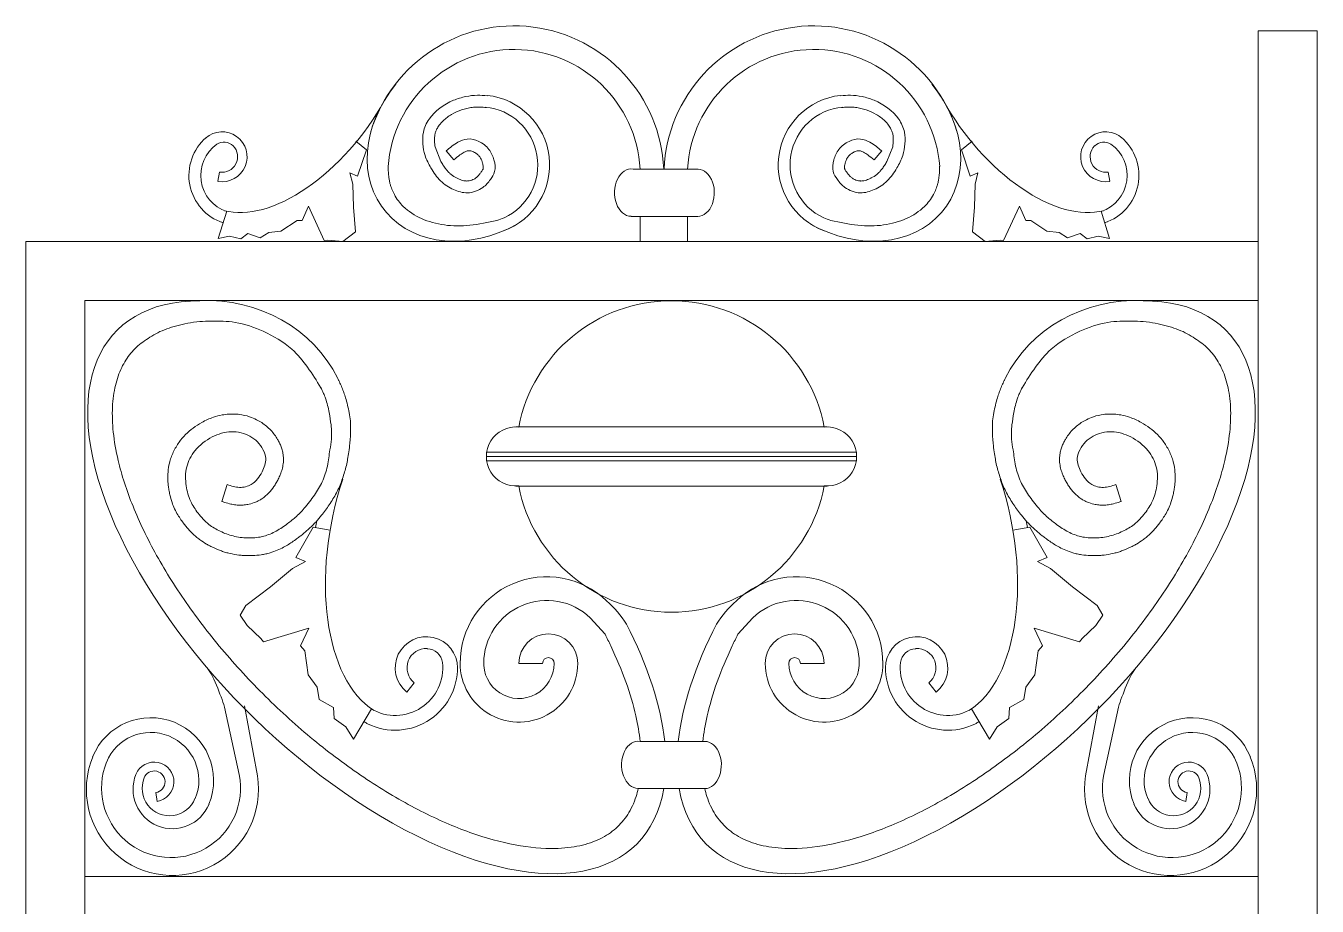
# Model space of a CAD drawing. Header units: millimetres. Extents: x -644 to 652, y 0 to 1491.
# Drawn here: x -644.4 to -329.4, y 1146.9 to 1361.6 of the extents above; entities that cross this region are included whole.
import ezdxf

# ---------------------------------------------------------------- set-up
doc = ezdxf.new("R2010")
doc.units = ezdxf.units.MM
doc.layers.add('ceco.net 171', color=7, linetype='Continuous')

msp = doc.modelspace()

# ---------------------------------------------------------------- linework, layer by layer
at = {"layer": 'ceco.net 171', "lineweight": 5}
for p, q in [((-343.8, 14.4), (-343.8, 1360.38)), ((-329.4, 1360.38), (-343.8, 1360.38)), ((-329.4, 0), (-329.4, 1360.38)), ((-561.32, 1331.32), (-563.94, 1333.42)), ((-416.18, 1331.32), (-413.57, 1333.42)), ((-563.49, 1324.87), (-561.32, 1331.32)), ((-543.14, 1328.46), (-544.56, 1332.09)), ((-540, 1328.86), (-541.87, 1331.05)), ((-437.5, 1328.86), (-435.63, 1331.05)), ((-434.36, 1328.46), (-432.94, 1332.09)), ((-414.02, 1324.87), (-416.18, 1331.32)), ((-496.26, 1326.62), (-480.51, 1326.62)), ((-597.15, 1325.92), (-597.54, 1323.65)), ((-564.64, 1322.95), (-565.33, 1325.74)), ((-565.33, 1325.74), (-563.49, 1324.87)), ((-412.18, 1325.74), (-414.02, 1324.87)), ((-412.86, 1322.95), (-412.18, 1325.74)), ((-380.36, 1325.92), (-379.97, 1323.65)), ((-564.5, 1317.35), (-564.64, 1322.95)), ((-413, 1317.35), (-412.86, 1322.95)), ((-577.01, 1314.12), (-575.48, 1317.63)), ((-575.48, 1317.63), (-571.62, 1309.23)), ((-564.01, 1311.35), (-564.5, 1317.35)), ((-413.5, 1311.35), (-413, 1317.35)), ((-402.03, 1317.63), (-405.88, 1309.23)), ((-400.49, 1314.12), (-402.03, 1317.63)), ((-595.39, 1316.34), (-597.46, 1309.75)), ((-582.19, 1311.49), (-578.25, 1314.1)), ((-578.25, 1314.1), (-577.01, 1314.12)), ((-496.73, 1315.1), (-480.51, 1315.1)), ((-494.51, 1315.1), (-494.51, 1308.94)), ((-482.99, 1315.1), (-482.99, 1308.94)), ((-399.26, 1314.1), (-400.49, 1314.12)), ((-395.31, 1311.49), (-399.26, 1314.1)), ((-382.11, 1316.34), (-380.05, 1309.75)), ((-591.97, 1309.61), (-590.28, 1310.93)), ((-590.28, 1310.93), (-587.22, 1309.9)), ((-587.22, 1309.9), (-585.15, 1311.19)), ((-582.19, 1311.49), (-585.15, 1311.19)), ((-567.08, 1308.97), (-564.01, 1311.35)), ((-410.42, 1308.97), (-413.5, 1311.35)), ((-395.31, 1311.49), (-392.36, 1311.19)), ((-390.29, 1309.9), (-392.36, 1311.19)), ((-387.22, 1310.93), (-390.29, 1309.9)), ((-385.53, 1309.61), (-387.22, 1310.93)), ((-644.4, 1308.96), (-343.8, 1308.96)), ((-644.4, 0), (-644.4, 1308.96)), ((-597.46, 1309.75), (-594.68, 1310.25)), ((-594.68, 1310.25), (-591.97, 1309.61)), ((-571.62, 1309.23), (-570.76, 1309.29)), ((-570.76, 1309.29), (-567.08, 1308.97)), ((-406.74, 1309.29), (-410.42, 1308.97)), ((-405.88, 1309.23), (-406.74, 1309.29)), ((-382.82, 1310.25), (-385.53, 1309.61)), ((-380.05, 1309.75), (-382.82, 1310.25)), ((-630, 1294.56), (-343.8, 1294.56)), ((-630, 14.4), (-630, 1294.56)), ((-524.86, 1263.77), (-448.94, 1263.77)), ((-532.06, 1257.65), (-441.74, 1257.65)), ((-532.06, 1256.57), (-441.74, 1256.57)), ((-532.06, 1255.49), (-441.74, 1255.49)), ((-595.25, 1249.71), (-596.62, 1245.62)), ((-524.86, 1249.37), (-448.94, 1249.37)), ((-378.55, 1249.71), (-377.18, 1245.62)), ((-578.55, 1231.95), (-574.31, 1239.33)), ((-574.31, 1239.33), (-570.18, 1238.63)), ((-399.49, 1239.33), (-403.62, 1238.63)), ((-395.25, 1231.95), (-399.49, 1239.33)), ((-576.21, 1230.95), (-578.55, 1231.95)), ((-397.59, 1230.95), (-395.25, 1231.95)), ((-584.74, 1224.76), (-579.39, 1229.28)), ((-579.39, 1229.28), (-576.21, 1230.95)), ((-394.41, 1229.28), (-397.59, 1230.95)), ((-389.06, 1224.76), (-394.41, 1229.28)), ((-590.76, 1220.25), (-584.74, 1224.76)), ((-383.04, 1220.25), (-389.06, 1224.76)), ((-592.1, 1217.91), (-590.76, 1220.25)), ((-381.7, 1217.91), (-383.04, 1220.25)), ((-590.43, 1215.4), (-592.1, 1217.91)), ((-503.11, 1213.22), (-506.72, 1217.22)), ((-470.69, 1213.22), (-467.08, 1217.22)), ((-383.37, 1215.4), (-381.7, 1217.91)), ((-587.08, 1212.23), (-590.43, 1215.4)), ((-575.37, 1214.73), (-586.42, 1211.37)), ((-577.38, 1210.39), (-575.37, 1214.73)), ((-396.42, 1210.39), (-398.43, 1214.73)), ((-398.43, 1214.73), (-387.38, 1211.37)), ((-386.72, 1212.23), (-383.37, 1215.4)), ((-586.42, 1211.37), (-587.08, 1212.23)), ((-576.38, 1209.22), (-577.38, 1210.39)), ((-397.42, 1209.22), (-396.42, 1210.39)), ((-387.38, 1211.37), (-386.72, 1212.23)), ((-575.54, 1203.36), (-576.38, 1209.22)), ((-398.26, 1203.36), (-397.42, 1209.22)), ((-573.37, 1200.36), (-575.54, 1203.36)), ((-524.11, 1206.14), (-518.35, 1206.14)), ((-455.45, 1206.14), (-449.69, 1206.14)), ((-400.43, 1200.36), (-398.26, 1203.36)), ((-572.87, 1197.35), (-573.37, 1200.36)), ((-549.64, 1201.35), (-551.44, 1199.1)), ((-424.16, 1201.35), (-422.36, 1199.1)), ((-400.93, 1197.35), (-400.43, 1200.36)), ((-569.35, 1195.34), (-572.87, 1197.35)), ((-404.45, 1195.34), (-400.93, 1197.35)), ((-595.93, 1195.44), (-592.33, 1179.01)), ((-587.89, 1178.75), (-591.09, 1195.75)), ((-569.19, 1192.67), (-569.35, 1195.34)), ((-560.06, 1195.04), (-564.5, 1187.65)), ((-413.74, 1195.04), (-409.3, 1187.65)), ((-404.61, 1192.67), (-404.45, 1195.34)), ((-385.91, 1178.75), (-382.71, 1195.75)), ((-377.87, 1195.44), (-381.47, 1179.01)), ((-566.34, 1190.66), (-569.19, 1192.67)), ((-407.46, 1190.66), (-404.61, 1192.67)), ((-564.5, 1187.65), (-566.34, 1190.66)), ((-409.3, 1187.65), (-407.46, 1190.66)), ((-494.54, 1187.12), (-478.79, 1187.12)), ((-495.01, 1175.6), (-478.79, 1175.6)), ((-612.71, 1174.63), (-612.4, 1172.49)), ((-361.09, 1174.63), (-361.4, 1172.49)), ((-630, 1154.16), (-343.8, 1154.16))]:
    msp.add_line(p, q, dxfattribs=at)
for centre, radius, start, end in [((-525.31, 1325), 36.56, 2.5395, 162.8807), ((-452.2, 1325), 36.56, 17.1193, 177.4605), ((-525.31, 1325), 30.8, 3.0149, 175.8446), ((-452.2, 1325), 30.8, 4.1554, 176.9851), ((-533.7, 1327.63), 17.07, 290.0215, 83.6941), ((-443.8, 1327.63), 17.07, 96.3059, 249.9785), ((-533.7, 1327.63), 14.19, 294.8508, 84.5528), ((-443.8, 1327.63), 14.19, 95.4472, 245.1492), ((-596.51, 1329.64), 6.08, 260.2162, 131.5776), ((-381, 1329.64), 6.08, 48.4224, 279.7838), ((-592.47, 1325.09), 12.16, 130.31, 251.7981), ((-592.47, 1325.09), 9.28, 125.1057, 251.5633), ((-596.08, 1330.11), 3.11, 43.9301, 123.881), ((-381.43, 1330.11), 3.11, 56.119, 136.0699), ((-385.03, 1325.09), 9.28, 288.4367, 54.8943), ((-385.03, 1325.09), 12.16, 288.2019, 49.69), ((-596.51, 1329.64), 3.78, 260.2162, 44.5299), ((-381, 1329.64), 3.78, 135.4701, 279.7838), ((-486.9, 1256.57), 37.96, 10.8829, 169.1171), ((-524.86, 1256.57), 7.2, 84.5585, 275.4415), ((-448.94, 1256.57), 7.2, 264.5585, 95.4415), ((-486.9, 1256.57), 37.96, 190.8829, 349.1171), ((-517.34, 1206.14), 21.11, 46.2291, 180), ((-456.46, 1206.14), 21.11, 0, 133.7709), ((-517.34, 1206.14), 15.35, 46.2291, 180), ((-518.42, 1203.05), 24.12, 31.4897, 49.4453), ((-455.38, 1203.05), 24.12, 130.5547, 148.5103), ((-456.46, 1206.14), 15.35, 0, 133.7709), ((-516.93, 1206.14), 7.17, 0, 180), ((-456.87, 1206.14), 7.17, 0, 180), ((-546.7, 1205.04), 7.6, 0, 231.3613), ((-546.7, 1205.04), 4.72, 87.0477, 231.3613), ((-546.62, 1205.82), 3.89, 7.6966, 87.6475), ((-427.1, 1205.04), 7.6, 308.6387, 180), ((-427.18, 1205.82), 3.89, 92.3525, 172.3034), ((-427.1, 1205.04), 4.72, 308.6387, 92.9523), ((-524.11, 1206.14), 14.34, 175.6723, 0), ((-524.11, 1206.14), 8.58, 175.6723, 0), ((-516.93, 1206.14), 1.41, 0, 180), ((-449.69, 1206.14), 14.34, 180, 4.3277), ((-456.87, 1206.14), 1.41, 0, 180), ((-449.69, 1206.14), 8.58, 180, 4.3277), ((-554.3, 1205.04), 15.2, 239.7795, 1.2676), ((-554.3, 1205.04), 11.6, 240.0142, 6.4718), ((-419.5, 1205.04), 15.2, 178.7324, 300.2205), ((-419.5, 1205.04), 11.6, 173.5282, 299.9858), ((-613.91, 1177.58), 15.31, 337.9117, 157.9117), ((-359.89, 1177.58), 15.31, 22.0883, 202.0883), ((-613.91, 1177.58), 11.71, 337.9117, 157.9117), ((-359.89, 1177.58), 11.71, 22.0883, 202.0883), ((-608.63, 1175.44), 21, 157.9117, 9.0582), ((-608.97, 1175.74), 16.95, 158.0808, 11.1378), ((-613.09, 1177.25), 4.81, 278.2438, 157.9117), ((-365.17, 1175.44), 21, 170.9418, 22.0883), ((-364.83, 1175.74), 16.95, 168.8622, 21.9192), ((-360.71, 1177.25), 4.81, 22.0883, 261.7562), ((-608.63, 1175.44), 9.62, 157.9117, 337.9117), ((-609.36, 1175.64), 6.67, 157.1423, 338.6811), ((-613.09, 1177.25), 2.65, 278.2438, 170.0366), ((-365.17, 1175.44), 9.62, 202.0883, 22.0883), ((-364.44, 1175.64), 6.67, 201.3189, 22.8577), ((-360.71, 1177.25), 2.65, 9.9634, 261.7562)]:
    msp.add_arc(centre, radius, start, end, dxfattribs=at)
for centre, major_axis, ratio, start_param, end_param in [((-534.37, 1334.4), (-22.75, -17.54), 0.80574, 4.985354, 7.67346), ((-399.63, 1348.03), (-22, 29.67), 0.546824, 1.335792, 2.929629), ((-480.51, 1320.86), (0, -5.76), 0.703763, 6.283185, 9.542821), ((-600.29, 1261.79), (35.21, 0.9), 0.930738, 0.407686, 1.593952), ((-558.79, 1224.69), (-63.5, 62.5), 0.490815, -0.462389, 3.470334), ((-544.96, 1237.71), (10.21, 44.84), 0.54185, 1.394223, 2.95763), ((-558.79, 1224.69), (-63.5, 62.5), 0.490815, 3.681792, 4.122631), ((-478.79, 1181.36), (0, -5.76), 0.703763, 6.283185, 9.542821)]:
    msp.add_ellipse(centre, major_axis=major_axis, ratio=ratio, start_param=start_param, end_param=end_param, dxfattribs=at)
at = {"layer": 'ceco.net 171', "lineweight": 5, "extrusion": (0, 0, -1)}
for centre, major_axis, ratio, start_param, end_param in [((-443.14, 1334.4), (22.75, -17.54), 0.80574, 4.985354, 7.67346), ((-577.87, 1348.03), (22, 29.67), 0.546824, 1.335792, 2.929629), ((-496.74, 1320.9), (0, -5.76), 0.703763, 6.283185, 9.542821), ((-373.51, 1261.79), (-35.21, 0.9), 0.930738, 0.407686, 1.593952), ((-415.01, 1224.69), (63.5, 62.5), 0.490815, -0.462389, 3.470334), ((-428.84, 1237.71), (-10.21, 44.84), 0.54185, 1.394223, 2.95763), ((-415.01, 1224.69), (63.5, 62.5), 0.490815, 3.681792, 4.122631), ((-495.02, 1181.4), (0, -5.76), 0.703763, 6.283185, 9.542821)]:
    msp.add_ellipse(centre, major_axis=major_axis, ratio=ratio, start_param=start_param, end_param=end_param, dxfattribs=at)
at = {"layer": 'ceco.net 171', "lineweight": 5}
for points in [[(-531.83, 1344.51), (-534.26, 1344.63), (-537.07, 1344.32), (-540.07, 1343.4), (-546.04, 1338.81), (-547.43, 1335.61), (-547.54, 1332.81), (-547.01, 1329.96), (-545.57, 1326.91), (-543.21, 1323.75), (-540.06, 1321.63), (-536.66, 1320.85), (-532.9, 1322.16), (-531.07, 1324.1), (-530.05, 1326.02), (-530.2, 1328.86), (-531.44, 1331.45), (-533.92, 1333.4), (-536.71, 1333.97), (-538.99, 1333.2), (-541.87, 1331.05)], [(-445.67, 1344.51), (-443.24, 1344.63), (-440.43, 1344.32), (-437.44, 1343.4), (-431.47, 1338.81), (-430.07, 1335.61), (-429.96, 1332.81), (-430.49, 1329.96), (-431.93, 1326.91), (-434.3, 1323.75), (-437.44, 1321.63), (-440.84, 1320.85), (-444.6, 1322.16), (-446.43, 1324.1), (-447.45, 1326.02), (-447.31, 1328.86), (-446.06, 1331.45), (-443.58, 1333.4), (-440.79, 1333.97), (-438.51, 1333.2), (-435.63, 1331.05)], [(-555.35, 1322.41), (-555.57, 1323.16), (-555.75, 1324.06), (-555.88, 1324.94), (-555.95, 1325.6), (-555.99, 1326.77), (-555.99, 1327.38)], [(-422.15, 1322.41), (-421.93, 1323.16), (-421.76, 1324.06), (-421.63, 1324.94), (-421.56, 1325.6), (-421.52, 1326.77), (-421.52, 1327.38)]]:
    msp.add_spline(points, degree=3, dxfattribs=at)
for points, knots in [([(-532.06, 1341.64), (-532.33, 1341.66), (-532.59, 1341.68), (-533.34, 1341.73), (-533.8, 1341.75), (-534.64, 1341.74), (-535.08, 1341.71), (-535.94, 1341.6), (-536.38, 1341.52), (-537.25, 1341.32), (-537.68, 1341.2), (-538.94, 1340.77), (-539.78, 1340.4), (-541.32, 1339.51), (-542.02, 1338.98), (-542.97, 1338.06), (-543.29, 1337.7), (-543.78, 1337.02), (-543.96, 1336.72), (-544.25, 1336.17), (-544.35, 1335.92), (-544.49, 1335.52), (-544.54, 1335.36), (-544.6, 1335.09), (-544.63, 1334.98), (-544.66, 1334.73), (-544.68, 1334.59), (-544.71, 1334.18), (-544.71, 1333.88), (-544.7, 1333.39), (-544.69, 1333.22), (-544.64, 1332.71), (-544.61, 1332.39), (-544.56, 1332.09)], [0, 0, 0, 0, 1.123683, 1.123683, 3.371048, 3.371048, 5.618413, 5.618413, 7.865778, 7.865778, 10.113144, 10.113144, 14.607874, 14.607874, 19.102605, 19.102605, 21.78626, 21.78626, 23.843147, 23.843147, 25.512311, 25.512311, 26.580255, 26.580255, 27.424827, 27.424827, 28.2694, 28.2694, 29.958544, 29.958544, 30.86147, 30.86147, 32.479575, 32.479575, 32.479575, 32.479575]), ([(-445.44, 1341.64), (-445.18, 1341.66), (-444.92, 1341.68), (-444.17, 1341.73), (-443.71, 1341.75), (-442.86, 1341.74), (-442.43, 1341.71), (-441.56, 1341.6), (-441.12, 1341.52), (-440.25, 1341.32), (-439.83, 1341.2), (-438.56, 1340.77), (-437.73, 1340.4), (-436.19, 1339.51), (-435.49, 1338.98), (-434.53, 1338.06), (-434.22, 1337.7), (-433.73, 1337.02), (-433.54, 1336.72), (-433.26, 1336.17), (-433.15, 1335.92), (-433.01, 1335.52), (-432.97, 1335.36), (-432.9, 1335.09), (-432.88, 1334.98), (-432.84, 1334.73), (-432.83, 1334.59), (-432.8, 1334.18), (-432.79, 1333.88), (-432.81, 1333.39), (-432.82, 1333.22), (-432.86, 1332.71), (-432.9, 1332.39), (-432.94, 1332.09)], [0, 0, 0, 0, 1.123683, 1.123683, 3.371048, 3.371048, 5.618413, 5.618413, 7.865778, 7.865778, 10.113144, 10.113144, 14.607874, 14.607874, 19.102605, 19.102605, 21.78626, 21.78626, 23.843147, 23.843147, 25.512311, 25.512311, 26.580255, 26.580255, 27.424827, 27.424827, 28.2694, 28.2694, 29.958544, 29.958544, 30.86147, 30.86147, 32.479575, 32.479575, 32.479575, 32.479575]), ([(-543.14, 1328.46), (-543.05, 1328.3), (-542.95, 1328.14), (-542.76, 1327.83), (-542.66, 1327.68), (-542.37, 1327.24), (-542.18, 1326.96), (-541.8, 1326.46), (-541.61, 1326.24), (-541.27, 1325.88), (-541.12, 1325.73), (-540.57, 1325.24), (-540.13, 1324.93), (-539.45, 1324.54), (-539.24, 1324.43), (-538.83, 1324.23), (-538.63, 1324.15), (-538.25, 1324), (-538.06, 1323.94), (-537.65, 1323.83), (-537.43, 1323.78), (-537.08, 1323.74), (-536.94, 1323.73), (-536.72, 1323.73), (-536.62, 1323.73), (-536.42, 1323.75), (-536.32, 1323.76), (-536.01, 1323.82), (-535.8, 1323.88), (-535.41, 1324.02), (-535.23, 1324.1), (-534.95, 1324.25), (-534.83, 1324.32), (-534.64, 1324.46), (-534.55, 1324.52), (-534.37, 1324.67), (-534.29, 1324.75), (-534.01, 1325.02), (-533.83, 1325.24), (-533.57, 1325.57), (-533.51, 1325.65), (-533.39, 1325.81), (-533.34, 1325.88), (-533.25, 1326.01), (-533.2, 1326.07), (-533.09, 1326.25), (-533.02, 1326.36), (-532.93, 1326.53), (-532.9, 1326.6), (-532.86, 1326.69), (-532.85, 1326.72), (-532.84, 1326.76), (-532.83, 1326.77), (-532.83, 1326.81), (-532.82, 1326.83), (-532.81, 1326.9), (-532.81, 1326.96), (-532.8, 1327.21), (-532.83, 1327.46), (-532.91, 1327.86), (-532.94, 1327.97), (-533.04, 1328.33), (-533.11, 1328.55), (-533.28, 1328.96), (-533.37, 1329.15), (-533.54, 1329.43), (-533.6, 1329.54), (-533.74, 1329.72), (-533.81, 1329.8), (-533.96, 1329.97), (-534.05, 1330.05), (-534.31, 1330.29), (-534.52, 1330.44), (-534.88, 1330.66), (-535.03, 1330.74), (-535.34, 1330.88), (-535.5, 1330.94), (-535.79, 1331.03), (-535.94, 1331.07), (-536.18, 1331.1), (-536.28, 1331.11), (-536.42, 1331.11), (-536.47, 1331.1), (-536.58, 1331.09), (-536.64, 1331.07), (-536.92, 1331), (-537.18, 1330.9), (-537.64, 1330.66), (-537.81, 1330.56), (-538.15, 1330.34), (-538.32, 1330.22), (-538.97, 1329.74), (-539.46, 1329.32), (-540, 1328.86)], [39.40964, 39.40964, 39.40964, 39.40964, 40.263885, 40.263885, 41.11813, 41.11813, 42.826621, 42.826621, 44.415377, 44.415377, 45.682644, 45.682644, 48.730737, 48.730737, 50.027553, 50.027553, 51.202571, 51.202571, 52.377588, 52.377588, 53.886801, 53.886801, 54.92, 54.92, 55.697644, 55.697644, 56.475287, 56.475287, 58.030574, 58.030574, 59.400071, 59.400071, 60.375415, 60.375415, 61.213533, 61.213533, 62.051652, 62.051652, 63.727889, 63.727889, 64.280533, 64.280533, 64.707994, 64.707994, 65.135455, 65.135455, 65.990377, 65.990377, 66.748526, 66.748526, 67.248959, 67.248959, 67.632549, 67.632549, 68.01614, 68.01614, 68.78332, 68.78332, 70.650106, 70.650106, 71.353696, 71.353696, 72.760876, 72.760876, 74.187857, 74.187857, 75.172622, 75.172622, 76.054893, 76.054893, 76.937163, 76.937163, 78.701705, 78.701705, 79.831948, 79.831948, 80.962191, 80.962191, 82.190127, 82.190127, 83.285176, 83.285176, 84.004327, 84.004327, 84.723478, 84.723478, 86.746625, 86.746625, 87.89711, 87.89711, 89.047594, 89.047594, 92.020926, 92.020926, 92.020926, 92.020926]), ([(-434.36, 1328.46), (-434.46, 1328.3), (-434.55, 1328.14), (-434.75, 1327.83), (-434.84, 1327.68), (-435.13, 1327.24), (-435.33, 1326.96), (-435.71, 1326.46), (-435.89, 1326.24), (-436.23, 1325.88), (-436.39, 1325.73), (-436.94, 1325.24), (-437.37, 1324.93), (-438.05, 1324.54), (-438.26, 1324.43), (-438.67, 1324.23), (-438.87, 1324.15), (-439.25, 1324), (-439.44, 1323.94), (-439.85, 1323.83), (-440.08, 1323.78), (-440.42, 1323.74), (-440.56, 1323.73), (-440.79, 1323.73), (-440.88, 1323.73), (-441.08, 1323.75), (-441.19, 1323.76), (-441.5, 1323.82), (-441.71, 1323.88), (-442.1, 1324.02), (-442.27, 1324.1), (-442.56, 1324.25), (-442.67, 1324.32), (-442.87, 1324.46), (-442.95, 1324.52), (-443.13, 1324.67), (-443.22, 1324.75), (-443.49, 1325.02), (-443.68, 1325.24), (-443.94, 1325.57), (-444, 1325.65), (-444.12, 1325.81), (-444.17, 1325.88), (-444.26, 1326.01), (-444.3, 1326.07), (-444.42, 1326.25), (-444.48, 1326.36), (-444.58, 1326.53), (-444.61, 1326.6), (-444.65, 1326.69), (-444.66, 1326.72), (-444.67, 1326.76), (-444.67, 1326.77), (-444.68, 1326.81), (-444.68, 1326.83), (-444.69, 1326.9), (-444.7, 1326.96), (-444.7, 1327.21), (-444.68, 1327.46), (-444.59, 1327.86), (-444.56, 1327.97), (-444.46, 1328.33), (-444.39, 1328.55), (-444.22, 1328.96), (-444.13, 1329.15), (-443.97, 1329.43), (-443.9, 1329.54), (-443.76, 1329.72), (-443.69, 1329.8), (-443.54, 1329.97), (-443.46, 1330.05), (-443.19, 1330.29), (-442.99, 1330.44), (-442.62, 1330.66), (-442.47, 1330.74), (-442.16, 1330.88), (-442.01, 1330.94), (-441.71, 1331.03), (-441.57, 1331.07), (-441.32, 1331.1), (-441.22, 1331.11), (-441.08, 1331.11), (-441.04, 1331.1), (-440.93, 1331.09), (-440.86, 1331.07), (-440.59, 1331), (-440.32, 1330.9), (-439.87, 1330.66), (-439.7, 1330.56), (-439.36, 1330.34), (-439.18, 1330.22), (-438.54, 1329.74), (-438.04, 1329.32), (-437.5, 1328.86)], [39.40964, 39.40964, 39.40964, 39.40964, 40.263885, 40.263885, 41.11813, 41.11813, 42.826621, 42.826621, 44.415377, 44.415377, 45.682644, 45.682644, 48.730737, 48.730737, 50.027553, 50.027553, 51.202571, 51.202571, 52.377588, 52.377588, 53.886801, 53.886801, 54.92, 54.92, 55.697644, 55.697644, 56.475287, 56.475287, 58.030574, 58.030574, 59.400071, 59.400071, 60.375415, 60.375415, 61.213533, 61.213533, 62.051652, 62.051652, 63.727889, 63.727889, 64.280533, 64.280533, 64.707994, 64.707994, 65.135455, 65.135455, 65.990377, 65.990377, 66.748526, 66.748526, 67.248959, 67.248959, 67.632549, 67.632549, 68.01614, 68.01614, 68.78332, 68.78332, 70.650106, 70.650106, 71.353696, 71.353696, 72.760876, 72.760876, 74.187857, 74.187857, 75.172622, 75.172622, 76.054893, 76.054893, 76.937163, 76.937163, 78.701705, 78.701705, 79.831948, 79.831948, 80.962191, 80.962191, 82.190127, 82.190127, 83.285176, 83.285176, 84.004327, 84.004327, 84.723478, 84.723478, 86.746625, 86.746625, 87.89711, 87.89711, 89.047594, 89.047594, 92.020926, 92.020926, 92.020926, 92.020926]), ([(-555.35, 1322.41), (-555.2, 1321.96), (-555.02, 1321.52), (-554.73, 1320.86), (-554.61, 1320.63), (-554.49, 1320.4)], [6.1662406, 6.1662406, 6.1662406, 6.1662406, 6.2423348, 6.2423348, 6.2831853, 6.2831853, 6.2831853, 6.2831853]), ([(-554.49, 1320.4), (-553.92, 1319.35), (-553.21, 1318.38), (-551.07, 1316.31), (-549.55, 1315.33), (-546.16, 1313.82), (-544.29, 1313.28), (-540.31, 1312.73), (-538.2, 1312.7), (-533.91, 1313.19), (-531.71, 1313.57), (-528.88, 1314.28), (-528.31, 1314.5), (-527.74, 1314.75)], [6.283185, 6.283185, 6.283185, 6.283185, 6.470715, 6.470715, 6.734977, 6.734977, 6.999238, 6.999238, 7.2635, 7.2635, 7.527762, 7.527762, 7.597233, 7.597233, 7.597233, 7.597233]), ([(-423.01, 1320.4), (-423.58, 1319.35), (-424.3, 1318.38), (-426.44, 1316.31), (-427.96, 1315.33), (-431.34, 1313.82), (-433.22, 1313.28), (-437.19, 1312.73), (-439.3, 1312.7), (-443.59, 1313.19), (-445.79, 1313.57), (-448.62, 1314.28), (-449.2, 1314.5), (-449.77, 1314.75)], [6.283185, 6.283185, 6.283185, 6.283185, 6.470715, 6.470715, 6.734977, 6.734977, 6.999238, 6.999238, 7.2635, 7.2635, 7.527762, 7.527762, 7.597233, 7.597233, 7.597233, 7.597233]), ([(-422.15, 1322.41), (-422.31, 1321.96), (-422.48, 1321.52), (-422.78, 1320.86), (-422.89, 1320.63), (-423.01, 1320.4)], [6.1662406, 6.1662406, 6.1662406, 6.1662406, 6.2423348, 6.2423348, 6.2831853, 6.2831853, 6.2831853, 6.2831853]), ([(-601.94, 1289.47), (-604.02, 1289.24), (-605.89, 1288.91), (-609.31, 1287.99), (-610.82, 1287.43), (-613.57, 1286.07), (-614.74, 1285.27), (-616.96, 1283.67), (-617.93, 1282.76), (-619.64, 1280.69), (-620.39, 1279.54), (-621.65, 1276.93), (-622.16, 1275.48), (-622.92, 1272.27), (-623.17, 1270.51), (-623.35, 1266.69), (-623.29, 1264.64), (-622.83, 1260.3), (-622.44, 1258), (-621.04, 1252.06), (-619.83, 1248.31), (-616.68, 1240.54), (-614.75, 1236.52), (-610.22, 1228.39), (-607.63, 1224.28), (-601.87, 1216.11), (-598.71, 1212.06), (-591.92, 1204.17), (-588.3, 1200.34), (-580.73, 1193.02), (-576.78, 1189.53), (-568.7, 1183.05), (-564.57, 1180.05), (-556.29, 1174.63), (-552.13, 1172.21), (-543.96, 1168.05), (-539.94, 1166.31), (-532.2, 1163.54), (-528.48, 1162.52), (-521.52, 1161.22), (-518.27, 1160.94), (-513.13, 1161.04), (-511.1, 1161.28), (-507.43, 1162.08), (-505.79, 1162.65), (-502.88, 1164.07), (-501.61, 1164.92), (-499.38, 1166.89), (-498.42, 1168.01), (-496.76, 1170.59), (-496.07, 1172.05), (-495.34, 1174.31), (-495.17, 1174.94), (-495.01, 1175.6)], [2.683452, 2.683452, 2.683452, 2.683452, 2.808159, 2.808159, 2.932865, 2.932865, 3.057572, 3.057572, 3.182279, 3.182279, 3.306986, 3.306986, 3.431693, 3.431693, 3.5564, 3.5564, 3.681107, 3.681107, 3.805814, 3.805814, 3.990064, 3.990064, 4.174313, 4.174313, 4.358563, 4.358563, 4.542813, 4.542813, 4.727062, 4.727062, 4.911312, 4.911312, 5.095562, 5.095562, 5.279811, 5.279811, 5.464061, 5.464061, 5.648311, 5.648311, 5.83256, 5.83256, 5.970962, 5.970962, 6.109364, 6.109364, 6.247766, 6.247766, 6.386168, 6.386168, 6.52457, 6.52457, 6.575684, 6.575684, 6.575684, 6.575684]), ([(-601.98, 1289.46), (-601.03, 1289.52), (-598.17, 1289.59), (-592.83, 1289.55), (-586.08, 1287.17), (-578.08, 1282.5), (-574.53, 1276.72), (-572.43, 1273.31)], [20.36062, 20.36062, 20.36062, 20.36062, 24.254118, 32.319269, 42.328081, 53.752423, 70.099365, 70.099365, 70.099365, 70.099365]), ([(-371.86, 1289.47), (-369.78, 1289.24), (-367.91, 1288.91), (-364.49, 1287.99), (-362.98, 1287.43), (-360.23, 1286.07), (-359.06, 1285.27), (-356.84, 1283.67), (-355.87, 1282.76), (-354.16, 1280.69), (-353.41, 1279.54), (-352.15, 1276.93), (-351.64, 1275.48), (-350.88, 1272.27), (-350.63, 1270.51), (-350.45, 1266.69), (-350.51, 1264.64), (-350.97, 1260.3), (-351.36, 1258), (-352.76, 1252.06), (-353.97, 1248.31), (-357.12, 1240.54), (-359.05, 1236.52), (-363.58, 1228.39), (-366.17, 1224.28), (-371.93, 1216.11), (-375.09, 1212.06), (-381.88, 1204.17), (-385.5, 1200.34), (-393.07, 1193.02), (-397.02, 1189.53), (-405.1, 1183.05), (-409.23, 1180.05), (-417.51, 1174.63), (-421.67, 1172.21), (-429.84, 1168.05), (-433.86, 1166.31), (-441.6, 1163.54), (-445.32, 1162.52), (-452.28, 1161.22), (-455.53, 1160.94), (-460.67, 1161.04), (-462.7, 1161.28), (-466.37, 1162.08), (-468.01, 1162.65), (-470.92, 1164.07), (-472.19, 1164.92), (-474.42, 1166.89), (-475.38, 1168.01), (-477.04, 1170.59), (-477.73, 1172.05), (-478.46, 1174.31), (-478.63, 1174.94), (-478.79, 1175.6)], [2.683452, 2.683452, 2.683452, 2.683452, 2.808159, 2.808159, 2.932865, 2.932865, 3.057572, 3.057572, 3.182279, 3.182279, 3.306986, 3.306986, 3.431693, 3.431693, 3.5564, 3.5564, 3.681107, 3.681107, 3.805814, 3.805814, 3.990064, 3.990064, 4.174313, 4.174313, 4.358563, 4.358563, 4.542813, 4.542813, 4.727062, 4.727062, 4.911312, 4.911312, 5.095562, 5.095562, 5.279811, 5.279811, 5.464061, 5.464061, 5.648311, 5.648311, 5.83256, 5.83256, 5.970962, 5.970962, 6.109364, 6.109364, 6.247766, 6.247766, 6.386168, 6.386168, 6.52457, 6.52457, 6.575684, 6.575684, 6.575684, 6.575684]), ([(-371.82, 1289.46), (-372.77, 1289.52), (-375.63, 1289.59), (-380.97, 1289.55), (-387.72, 1287.17), (-395.72, 1282.5), (-399.27, 1276.72), (-401.37, 1273.31)], [20.36062, 20.36062, 20.36062, 20.36062, 24.254118, 32.319269, 42.328081, 53.752423, 70.099365, 70.099365, 70.099365, 70.099365]), ([(-568.29, 1275.6), (-568.15, 1275.31), (-568.04, 1275.08), (-567.89, 1274.75), (-567.64, 1274.2), (-567.49, 1273.85), (-567.38, 1273.58), (-567.24, 1273.22), (-567.14, 1272.97), (-566.98, 1272.55), (-566.9, 1272.35), (-566.68, 1271.71), (-566.55, 1271.3), (-566.25, 1270.33), (-566.09, 1269.75), (-565.78, 1268.47), (-565.66, 1267.89), (-565.43, 1266.57), (-565.23, 1265.9), (-565.19, 1264.64), (-565.2, 1264.06), (-565.19, 1262.78), (-565.23, 1262.27), (-565.23, 1261.51), (-565.23, 1261.02), (-565.3, 1260.44), (-565.39, 1259.69), (-565.48, 1258.56), (-565.57, 1257.86), (-565.74, 1256.67), (-565.91, 1255.97), (-566.02, 1255.13), (-566.17, 1254.51), (-566.58, 1252.92), (-566.91, 1251.87), (-567.67, 1249.71), (-568.11, 1248.67), (-569.18, 1246.68), (-569.77, 1245.72), (-570.98, 1243.9), (-571.61, 1243.05), (-572.71, 1241.69), (-573.15, 1241.17), (-574.08, 1240.15), (-574.57, 1239.64), (-575.33, 1238.93), (-575.57, 1238.71), (-576.31, 1238.05), (-576.81, 1237.64), (-577.58, 1237.05), (-577.85, 1236.85), (-578.29, 1236.52), (-578.46, 1236.4), (-578.8, 1236.15), (-578.98, 1236.03), (-579.53, 1235.65), (-579.91, 1235.4), (-580.69, 1234.91), (-581.09, 1234.68), (-582.02, 1234.18), (-582.55, 1233.92), (-583.65, 1233.47), (-584.21, 1233.26), (-585.15, 1232.98), (-585.51, 1232.89), (-586.24, 1232.72), (-586.6, 1232.66), (-587.68, 1232.49), (-588.38, 1232.43), (-589.48, 1232.39), (-589.88, 1232.39), (-590.62, 1232.4), (-590.98, 1232.42), (-591.69, 1232.47), (-592.05, 1232.5), (-593.13, 1232.63), (-593.85, 1232.75), (-594.94, 1233), (-595.29, 1233.09), (-596, 1233.3), (-596.34, 1233.41), (-597.36, 1233.77), (-598.01, 1234.05), (-598.92, 1234.48), (-599.2, 1234.61), (-599.77, 1234.9), (-600.05, 1235.06), (-600.89, 1235.55), (-601.45, 1235.91), (-602.3, 1236.54), (-602.6, 1236.77), (-603.17, 1237.26), (-603.44, 1237.5), (-604.22, 1238.25), (-604.7, 1238.77), (-605.36, 1239.56), (-605.57, 1239.82), (-606.04, 1240.43), (-606.31, 1240.79), (-606.82, 1241.54), (-607.08, 1241.94), (-607.6, 1242.81), (-607.86, 1243.3), (-608.34, 1244.33), (-608.55, 1244.85), (-608.94, 1245.99), (-609.12, 1246.62), (-609.35, 1247.64), (-609.43, 1248.05), (-609.56, 1248.8), (-609.6, 1249.15), (-609.69, 1249.86), (-609.72, 1250.22), (-609.78, 1251.32), (-609.77, 1252.08), (-609.65, 1253.55), (-609.54, 1254.25), (-609.26, 1255.43), (-609.12, 1255.89), (-608.8, 1256.79), (-608.62, 1257.22), (-608.02, 1258.5), (-607.55, 1259.29), (-606.52, 1260.71), (-605.99, 1261.34), (-604.84, 1262.49), (-604.23, 1263.02), (-602.91, 1264.01), (-602.2, 1264.47), (-601.02, 1265.12), (-600.56, 1265.34), (-599.61, 1265.77), (-599.12, 1265.96), (-597.95, 1266.36), (-597.26, 1266.55), (-596, 1266.79), (-595.44, 1266.86), (-594.45, 1266.93), (-594.02, 1266.93), (-593.17, 1266.91), (-592.74, 1266.87), (-591.47, 1266.71), (-590.64, 1266.53), (-589.23, 1266.06), (-588.66, 1265.82), (-587.67, 1265.32), (-587.25, 1265.08), (-586.45, 1264.55), (-586.07, 1264.27), (-584.97, 1263.35), (-584.31, 1262.65), (-583.46, 1261.51), (-583.21, 1261.12), (-582.81, 1260.45), (-582.66, 1260.17), (-582.38, 1259.57), (-582.24, 1259.26), (-582, 1258.6), (-581.89, 1258.25), (-581.71, 1257.52), (-581.64, 1257.13), (-581.57, 1256.46), (-581.55, 1256.19), (-581.55, 1255.66), (-581.56, 1255.41), (-581.62, 1254.66), (-581.7, 1254.19), (-581.92, 1253.32), (-582.05, 1252.91), (-582.31, 1252.21), (-582.44, 1251.9), (-582.66, 1251.41), (-582.76, 1251.22), (-582.93, 1250.88), (-583, 1250.73), (-583.16, 1250.44), (-583.25, 1250.29), (-583.51, 1249.83), (-583.7, 1249.53), (-584.26, 1248.71), (-584.66, 1248.19), (-585.62, 1247.18), (-586.18, 1246.69), (-587.06, 1246.11), (-587.31, 1245.96), (-587.82, 1245.69), (-588.08, 1245.57), (-588.85, 1245.25), (-589.38, 1245.08), (-590.32, 1244.86), (-590.73, 1244.8), (-591.47, 1244.72), (-591.8, 1244.71), (-592.36, 1244.71), (-592.6, 1244.72), (-593.07, 1244.75), (-593.29, 1244.78), (-593.94, 1244.87), (-594.34, 1244.95), (-595.3, 1245.19), (-595.82, 1245.35), (-596.39, 1245.54), (-596.5, 1245.58), (-596.62, 1245.62)], [0, 0, 0, 0, 0.938689, 0.938689, 2.143991, 2.143991, 3.154332, 3.154332, 3.911141, 3.911141, 4.667949, 4.667949, 6.181566, 6.181566, 8.404073, 8.404073, 10.62658, 10.62658, 13.102091, 13.102091, 15.573724, 15.573724, 17.372488, 17.372488, 18.721921, 18.721921, 20.071354, 20.071354, 22.77022, 22.77022, 24.833062, 24.833062, 26.895903, 26.895903, 31.021587, 31.021587, 35.147271, 35.147271, 39.272955, 39.272955, 43.146545, 43.146545, 45.643216, 45.643216, 48.139887, 48.139887, 49.287545, 49.287545, 51.582861, 51.582861, 52.843849, 52.843849, 53.648432, 53.648432, 54.453014, 54.453014, 56.062179, 56.062179, 57.603868, 57.603868, 59.471659, 59.471659, 61.33945, 61.33945, 62.462031, 62.462031, 63.584612, 63.584612, 65.829775, 65.829775, 67.155027, 67.155027, 68.349006, 68.349006, 69.542986, 69.542986, 71.930946, 71.930946, 73.112753, 73.112753, 74.294561, 74.294561, 76.658176, 76.658176, 77.714632, 77.714632, 78.771088, 78.771088, 80.883999, 80.883999, 82.033908, 82.033908, 83.183817, 83.183817, 85.483635, 85.483635, 86.646911, 86.646911, 88.166115, 88.166115, 89.68532, 89.68532, 91.411182, 91.411182, 93.137045, 93.137045, 95.17609, 95.17609, 96.511033, 96.511033, 97.663327, 97.663327, 98.815621, 98.815621, 101.120208, 101.120208, 103.171393, 103.171393, 104.532647, 104.532647, 105.893901, 105.893901, 108.616409, 108.616409, 111.088189, 111.088189, 113.559969, 113.559969, 116.201891, 116.201891, 117.826451, 117.826451, 119.451011, 119.451011, 121.577799, 121.577799, 123.190034, 123.190034, 124.375334, 124.375334, 125.560633, 125.560633, 127.931233, 127.931233, 129.620785, 129.620785, 130.907206, 130.907206, 132.193628, 132.193628, 134.76647, 134.76647, 135.984627, 135.984627, 136.825306, 136.825306, 137.665984, 137.665984, 138.497459, 138.497459, 139.334354, 139.334354, 139.863337, 139.863337, 140.39232, 140.39232, 141.450285, 141.450285, 142.508251, 142.508251, 143.419386, 143.419386, 144.06149, 144.06149, 144.579644, 144.579644, 145.097798, 145.097798, 146.134107, 146.134107, 147.854073, 147.854073, 149.574039, 149.574039, 150.204177, 150.204177, 150.834315, 150.834315, 152.09459, 152.09459, 153.056236, 153.056236, 153.803314, 153.803314, 154.351666, 154.351666, 154.900017, 154.900017, 155.99672, 155.99672, 157.757892, 157.757892, 158.254283, 158.254283, 158.254283, 158.254283]), ([(-572.51, 1273.43), (-572.25, 1272.94), (-571.8, 1272.07), (-571.01, 1270.04), (-570.4, 1267.46), (-569.9, 1264.13), (-569.68, 1261.07), (-570.33, 1257.75), (-570.73, 1254.23), (-571.9, 1250.41), (-574.01, 1247.04), (-576.22, 1244.11), (-578.55, 1241.75), (-580.99, 1239.86), (-583.59, 1238.09), (-586.82, 1236.84), (-590.32, 1236.61), (-593.81, 1237.03), (-596.98, 1238.24), (-600, 1240), (-602.37, 1242.59), (-604.43, 1245.72), (-605.49, 1249.6), (-605.54, 1254.05), (-603.21, 1258.47), (-599.22, 1261.52), (-594.34, 1263.03), (-589.54, 1261.92), (-586.71, 1259.06), (-585.52, 1255.72), (-586.76, 1252.54), (-588.83, 1249.59), (-592.35, 1248.74), (-594.27, 1249.39), (-595.25, 1249.71)], [0, 0, 0, 0, 2.296243, 4.084183, 9.088239, 13.294426, 18.108201, 21.768093, 27.324224, 32.896962, 38.199824, 43.783649, 48.190169, 51.967791, 56.652273, 61.248171, 66.173986, 71.123331, 75.778304, 80.246151, 85.566426, 90.228366, 95.70528, 102.128766, 108.285201, 115.790716, 122.515042, 128.960261, 135.246637, 138.483736, 143.119313, 148.74737, 152.863661, 157.102902, 157.102902, 157.102902, 157.102902]), ([(-405.51, 1275.6), (-405.65, 1275.31), (-405.76, 1275.08), (-405.91, 1274.75), (-406.16, 1274.2), (-406.31, 1273.85), (-406.42, 1273.58), (-406.56, 1273.22), (-406.66, 1272.97), (-406.82, 1272.55), (-406.9, 1272.35), (-407.12, 1271.71), (-407.25, 1271.3), (-407.55, 1270.33), (-407.71, 1269.75), (-408.02, 1268.47), (-408.14, 1267.89), (-408.37, 1266.57), (-408.57, 1265.9), (-408.61, 1264.64), (-408.6, 1264.06), (-408.61, 1262.78), (-408.57, 1262.27), (-408.57, 1261.51), (-408.57, 1261.02), (-408.5, 1260.44), (-408.41, 1259.69), (-408.32, 1258.56), (-408.23, 1257.86), (-408.06, 1256.67), (-407.89, 1255.97), (-407.78, 1255.13), (-407.63, 1254.51), (-407.22, 1252.92), (-406.89, 1251.87), (-406.13, 1249.71), (-405.69, 1248.67), (-404.62, 1246.68), (-404.03, 1245.72), (-402.82, 1243.9), (-402.19, 1243.05), (-401.09, 1241.69), (-400.65, 1241.17), (-399.72, 1240.15), (-399.23, 1239.64), (-398.47, 1238.93), (-398.23, 1238.71), (-397.49, 1238.05), (-396.99, 1237.64), (-396.22, 1237.05), (-395.95, 1236.85), (-395.51, 1236.52), (-395.34, 1236.4), (-395, 1236.15), (-394.82, 1236.03), (-394.27, 1235.65), (-393.89, 1235.4), (-393.11, 1234.91), (-392.71, 1234.68), (-391.78, 1234.18), (-391.25, 1233.92), (-390.15, 1233.47), (-389.59, 1233.26), (-388.65, 1232.98), (-388.29, 1232.89), (-387.56, 1232.72), (-387.2, 1232.66), (-386.12, 1232.49), (-385.42, 1232.43), (-384.32, 1232.39), (-383.92, 1232.39), (-383.18, 1232.4), (-382.82, 1232.42), (-382.11, 1232.47), (-381.75, 1232.5), (-380.67, 1232.63), (-379.95, 1232.75), (-378.86, 1233), (-378.51, 1233.09), (-377.8, 1233.3), (-377.46, 1233.41), (-376.44, 1233.77), (-375.79, 1234.05), (-374.88, 1234.48), (-374.6, 1234.61), (-374.03, 1234.9), (-373.75, 1235.06), (-372.91, 1235.55), (-372.35, 1235.91), (-371.5, 1236.54), (-371.2, 1236.77), (-370.63, 1237.26), (-370.36, 1237.5), (-369.58, 1238.25), (-369.1, 1238.77), (-368.44, 1239.56), (-368.23, 1239.82), (-367.76, 1240.43), (-367.49, 1240.79), (-366.98, 1241.54), (-366.72, 1241.94), (-366.2, 1242.81), (-365.94, 1243.3), (-365.46, 1244.33), (-365.25, 1244.85), (-364.86, 1245.99), (-364.68, 1246.62), (-364.45, 1247.64), (-364.37, 1248.05), (-364.24, 1248.8), (-364.2, 1249.15), (-364.11, 1249.86), (-364.08, 1250.22), (-364.02, 1251.32), (-364.03, 1252.08), (-364.15, 1253.55), (-364.26, 1254.25), (-364.54, 1255.43), (-364.68, 1255.89), (-365, 1256.79), (-365.18, 1257.22), (-365.78, 1258.5), (-366.25, 1259.29), (-367.28, 1260.71), (-367.81, 1261.34), (-368.96, 1262.49), (-369.57, 1263.02), (-370.89, 1264.01), (-371.6, 1264.47), (-372.78, 1265.12), (-373.24, 1265.34), (-374.19, 1265.77), (-374.68, 1265.96), (-375.85, 1266.36), (-376.54, 1266.55), (-377.8, 1266.79), (-378.36, 1266.86), (-379.35, 1266.93), (-379.78, 1266.93), (-380.63, 1266.91), (-381.06, 1266.87), (-382.33, 1266.71), (-383.16, 1266.53), (-384.57, 1266.06), (-385.14, 1265.82), (-386.13, 1265.32), (-386.55, 1265.08), (-387.35, 1264.55), (-387.73, 1264.27), (-388.83, 1263.35), (-389.49, 1262.65), (-390.34, 1261.51), (-390.59, 1261.12), (-390.99, 1260.45), (-391.14, 1260.17), (-391.42, 1259.57), (-391.56, 1259.26), (-391.8, 1258.6), (-391.91, 1258.25), (-392.09, 1257.52), (-392.16, 1257.13), (-392.23, 1256.46), (-392.25, 1256.19), (-392.25, 1255.66), (-392.24, 1255.41), (-392.18, 1254.66), (-392.1, 1254.19), (-391.88, 1253.32), (-391.75, 1252.91), (-391.49, 1252.21), (-391.36, 1251.9), (-391.14, 1251.41), (-391.04, 1251.22), (-390.87, 1250.88), (-390.8, 1250.73), (-390.64, 1250.44), (-390.55, 1250.29), (-390.29, 1249.83), (-390.1, 1249.53), (-389.54, 1248.71), (-389.14, 1248.19), (-388.18, 1247.18), (-387.62, 1246.69), (-386.74, 1246.11), (-386.49, 1245.96), (-385.98, 1245.69), (-385.72, 1245.57), (-384.95, 1245.25), (-384.42, 1245.08), (-383.48, 1244.86), (-383.07, 1244.8), (-382.33, 1244.72), (-382, 1244.71), (-381.44, 1244.71), (-381.2, 1244.72), (-380.73, 1244.75), (-380.51, 1244.78), (-379.86, 1244.87), (-379.46, 1244.95), (-378.5, 1245.19), (-377.98, 1245.35), (-377.41, 1245.54), (-377.3, 1245.58), (-377.18, 1245.62)], [0, 0, 0, 0, 0.938689, 0.938689, 2.143991, 2.143991, 3.154332, 3.154332, 3.911141, 3.911141, 4.667949, 4.667949, 6.181566, 6.181566, 8.404073, 8.404073, 10.62658, 10.62658, 13.102091, 13.102091, 15.573724, 15.573724, 17.372488, 17.372488, 18.721921, 18.721921, 20.071354, 20.071354, 22.77022, 22.77022, 24.833062, 24.833062, 26.895903, 26.895903, 31.021587, 31.021587, 35.147271, 35.147271, 39.272955, 39.272955, 43.146545, 43.146545, 45.643216, 45.643216, 48.139887, 48.139887, 49.287545, 49.287545, 51.582861, 51.582861, 52.843849, 52.843849, 53.648432, 53.648432, 54.453014, 54.453014, 56.062179, 56.062179, 57.603868, 57.603868, 59.471659, 59.471659, 61.33945, 61.33945, 62.462031, 62.462031, 63.584612, 63.584612, 65.829775, 65.829775, 67.155027, 67.155027, 68.349006, 68.349006, 69.542986, 69.542986, 71.930946, 71.930946, 73.112753, 73.112753, 74.294561, 74.294561, 76.658176, 76.658176, 77.714632, 77.714632, 78.771088, 78.771088, 80.883999, 80.883999, 82.033908, 82.033908, 83.183817, 83.183817, 85.483635, 85.483635, 86.646911, 86.646911, 88.166115, 88.166115, 89.68532, 89.68532, 91.411182, 91.411182, 93.137045, 93.137045, 95.17609, 95.17609, 96.511033, 96.511033, 97.663327, 97.663327, 98.815621, 98.815621, 101.120208, 101.120208, 103.171393, 103.171393, 104.532647, 104.532647, 105.893901, 105.893901, 108.616409, 108.616409, 111.088189, 111.088189, 113.559969, 113.559969, 116.201891, 116.201891, 117.826451, 117.826451, 119.451011, 119.451011, 121.577799, 121.577799, 123.190034, 123.190034, 124.375334, 124.375334, 125.560633, 125.560633, 127.931233, 127.931233, 129.620785, 129.620785, 130.907206, 130.907206, 132.193628, 132.193628, 134.76647, 134.76647, 135.984627, 135.984627, 136.825306, 136.825306, 137.665984, 137.665984, 138.497459, 138.497459, 139.334354, 139.334354, 139.863337, 139.863337, 140.39232, 140.39232, 141.450285, 141.450285, 142.508251, 142.508251, 143.419386, 143.419386, 144.06149, 144.06149, 144.579644, 144.579644, 145.097798, 145.097798, 146.134107, 146.134107, 147.854073, 147.854073, 149.574039, 149.574039, 150.204177, 150.204177, 150.834315, 150.834315, 152.09459, 152.09459, 153.056236, 153.056236, 153.803314, 153.803314, 154.351666, 154.351666, 154.900017, 154.900017, 155.99672, 155.99672, 157.757892, 157.757892, 158.254283, 158.254283, 158.254283, 158.254283]), ([(-401.29, 1273.43), (-401.55, 1272.94), (-402, 1272.07), (-402.79, 1270.04), (-403.4, 1267.46), (-403.9, 1264.13), (-404.12, 1261.07), (-403.47, 1257.75), (-403.07, 1254.23), (-401.9, 1250.41), (-399.79, 1247.04), (-397.58, 1244.11), (-395.25, 1241.75), (-392.81, 1239.86), (-390.21, 1238.09), (-386.98, 1236.84), (-383.48, 1236.61), (-379.99, 1237.03), (-376.82, 1238.24), (-373.8, 1240), (-371.43, 1242.59), (-369.37, 1245.72), (-368.31, 1249.6), (-368.26, 1254.05), (-370.59, 1258.47), (-374.58, 1261.52), (-379.46, 1263.03), (-384.26, 1261.92), (-387.09, 1259.06), (-388.28, 1255.72), (-387.04, 1252.54), (-384.97, 1249.59), (-381.45, 1248.74), (-379.53, 1249.39), (-378.55, 1249.71)], [0, 0, 0, 0, 2.296243, 4.084183, 9.088239, 13.294426, 18.108201, 21.768093, 27.324224, 32.896962, 38.199824, 43.783649, 48.190169, 51.967791, 56.652273, 61.248171, 66.173986, 71.123331, 75.778304, 80.246151, 85.566426, 90.228366, 95.70528, 102.128766, 108.285201, 115.790716, 122.515042, 128.960261, 135.246637, 138.483736, 143.119313, 148.74737, 152.863661, 157.102902, 157.102902, 157.102902, 157.102902]), ([(-494.54, 1187.12), (-494.76, 1189.1), (-495.11, 1191.18), (-496.21, 1195.99), (-497.02, 1198.76), (-499.07, 1204.47), (-500.3, 1207.41), (-502.16, 1211.34), (-502.63, 1212.28), (-503.11, 1213.22)], [6.8266927, 6.8266927, 6.8266927, 6.8266927, 6.939776, 6.939776, 7.078178, 7.078178, 7.2165799, 7.2165799, 7.2595643, 7.2595643, 7.2595643, 7.2595643]), ([(-479.27, 1187.08), (-479.05, 1189.07), (-478.69, 1191.17), (-477.59, 1195.99), (-476.78, 1198.76), (-474.73, 1204.47), (-473.5, 1207.41), (-471.64, 1211.34), (-471.17, 1212.28), (-470.69, 1213.22)], [6.8259288, 6.8259288, 6.8259288, 6.8259288, 6.939776, 6.939776, 7.078178, 7.078178, 7.2165799, 7.2165799, 7.2595643, 7.2595643, 7.2595643, 7.2595643]), ([(-595.93, 1195.44), (-596.16, 1196.28), (-596.44, 1197.13), (-597.47, 1199.73), (-598.22, 1201.95), (-599.61, 1204.2), (-600.04, 1204.86), (-600.54, 1205.49)], [0.5716148, 0.5716148, 0.5716148, 0.5716148, 0.6790391, 0.6790391, 0.9017022, 0.9017022, 0.9886601, 0.9886601, 0.9886601, 0.9886601]), ([(-377.87, 1195.44), (-377.64, 1196.28), (-377.36, 1197.13), (-376.33, 1199.73), (-375.58, 1201.95), (-374.19, 1204.2), (-373.76, 1204.86), (-373.26, 1205.49)], [0.5716148, 0.5716148, 0.5716148, 0.5716148, 0.6790391, 0.6790391, 0.9017022, 0.9017022, 0.9886601, 0.9886601, 0.9886601, 0.9886601])]:
    msp.add_open_spline(points, degree=3, knots=knots, dxfattribs=at)
for points in [[(-596.26, 1313.58), (-596.48, 1313.64), (-596.7, 1313.71), (-596.92, 1313.77)], [(-381.25, 1313.58), (-381.02, 1313.64), (-380.8, 1313.71), (-380.58, 1313.77)], [(-573.43, 1240.86), (-573.53, 1240.32), (-573.63, 1239.77), (-573.72, 1239.23)], [(-400.37, 1240.86), (-400.27, 1240.32), (-400.17, 1239.77), (-400.08, 1239.23)], [(-561.92, 1191.95), (-561.68, 1191.79), (-561.43, 1191.63), (-561.19, 1191.48)], [(-411.88, 1191.95), (-412.12, 1191.79), (-412.37, 1191.63), (-412.61, 1191.48)]]:
    msp.add_open_spline(points, degree=3, dxfattribs=at)

doc.saveas('drawing.dxf')
